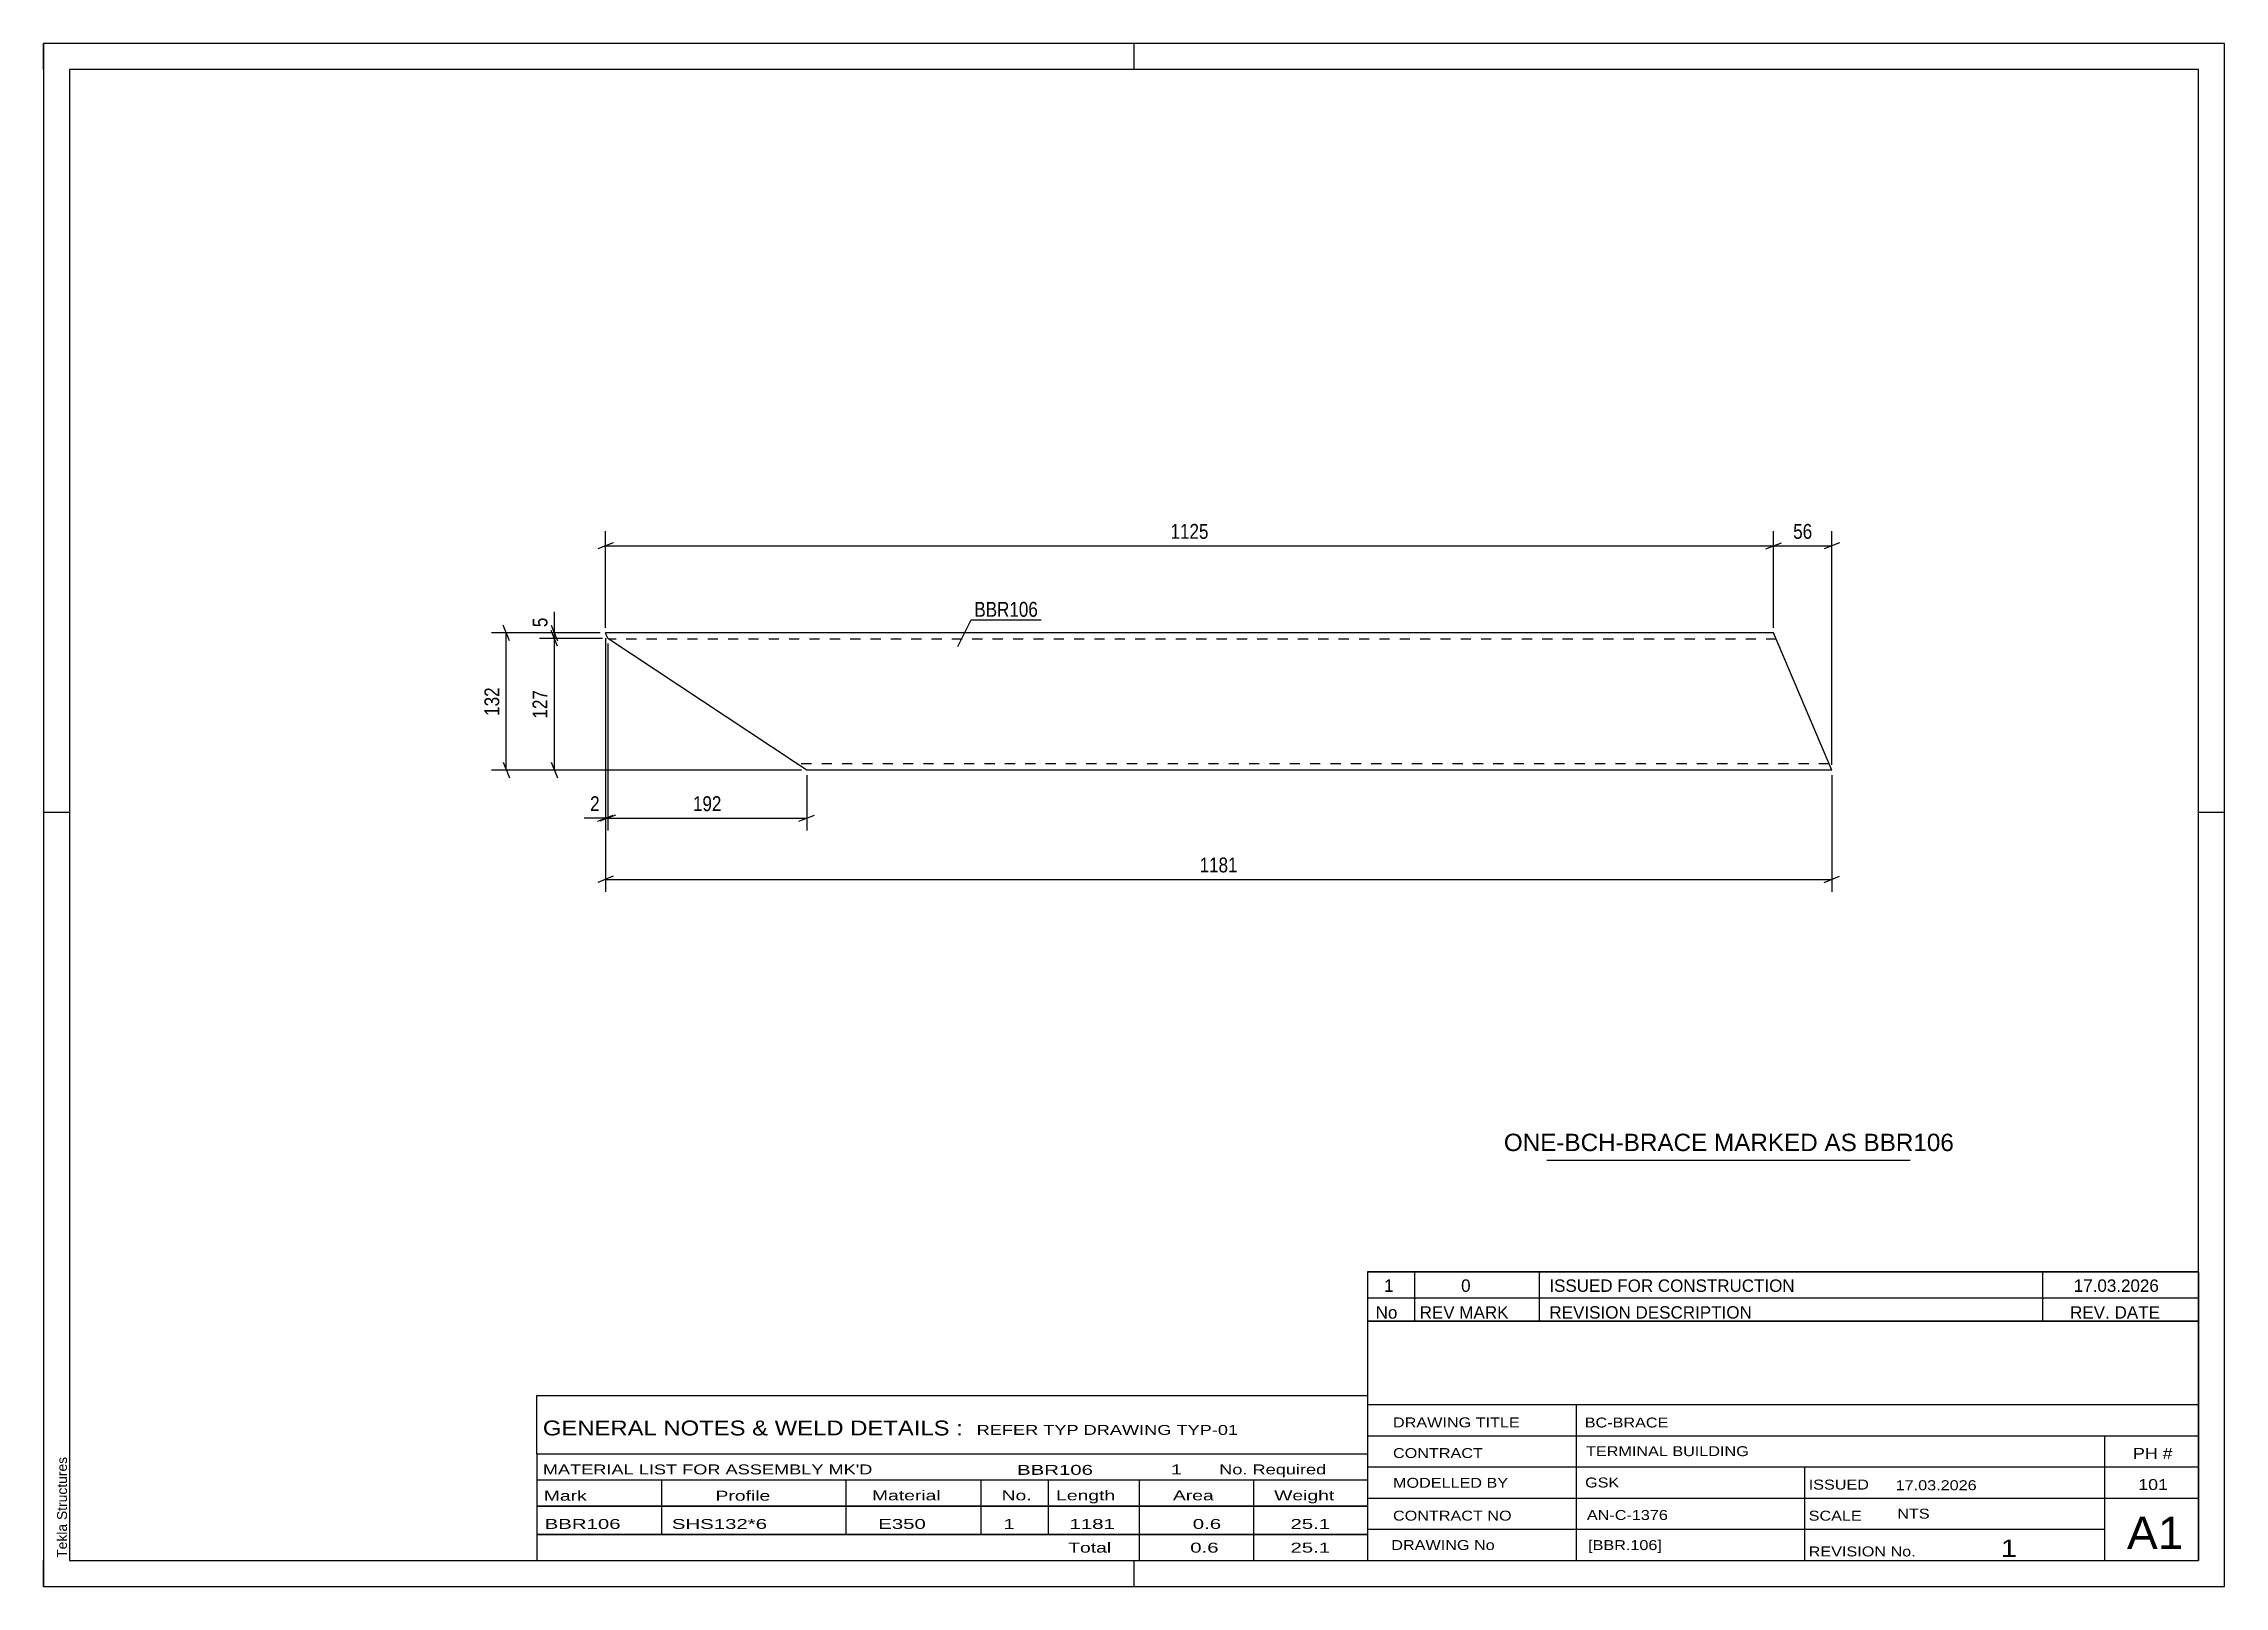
# Model space of a CAD drawing. Header units: millimetres. Extents: x 0 to 420, y 0 to 297.
import ezdxf

# ---------------------------------------------------------------- set-up
doc = ezdxf.new("R2010")
doc.units = ezdxf.units.MM
doc.linetypes.add('DXK_LINE_DOT2', pattern=[3.9198, 1.9599, -1.9599])
doc.styles.add('Arial', font='ARIAL.TTF', dxfattribs={"height": 0.2})
doc.styles.add('Arial Narrow', font='ARIALN.TTF', dxfattribs={"height": 0.2})

# ---------------------------------------------------------------- blocks, each defined once
blk = doc.blocks.new('Unknown-580740896-1161')
at = {"color": 5, "linetype": 'Continuous'}
for p, q in [((420, 297), (0, 297)), ((0, 297), (0, 0)), ((0, 292), (0, 297)), ((210, 292), (210, 297)), ((420, 0), (420, 297)), ((415, 292), (5, 292)), ((5, 292), (5, 5)), ((415, 5), (415, 292)), ((5, 149), (0, 149)), ((420, 149), (415, 149)), ((0, 0), (0, 5)), ((5, 5), (415, 5)), ((210, 0), (210, 5)), ((0, 0), (420, 0))]:
    blk.add_line(p, q, dxfattribs=at)
at = {"color": 174, "linetype": 'Continuous', "style": 'Arial'}
blk.add_text('Tekla Structures', height=1.9102, rotation=90, dxfattribs=at).set_placement((4.5, 5.5))
blk = doc.blocks.new('Part-580740896-1270 - 1252')
at = {"color": 2, "linetype": 'Continuous'}
for p, q in [((333.18, 183.54), (108.21, 183.54)), ((108.65, 182.49), (108.21, 183.54)), ((144.72, 158.62), (108.65, 182.49)), ((344.39, 157.14), (333.18, 183.54)), ((146.96, 157.14), (144.72, 158.62)), ((344.39, 157.14), (146.96, 157.14))]:
    blk.add_line(p, q, dxfattribs=at)
at = {"color": 7, "linetype": 'DXK_LINE_DOT2'}
for p, q in [((333.69, 182.34), (108.89, 182.34)), ((145.01, 158.43), (145.15, 158.34)), ((343.88, 158.34), (145.15, 158.34)), ((343.88, 158.34), (343.84, 158.43))]:
    blk.add_line(p, q, dxfattribs=at)
blk = doc.blocks.new('StraightDimension-580740896-1456 - 1252')
at = {"color": 7, "linetype": 'Continuous'}
for p, q in [((333.18, 184.54), (333.18, 203.17)), ((344.39, 158.14), (344.39, 203.17)), ((331.68, 199.72), (334.68, 200.92)), ((333.18, 200.32), (344.39, 200.32)), ((345.89, 200.92), (342.89, 199.72))]:
    blk.add_line(p, q, dxfattribs=at)
at = {"color": 0}
blk.add_wipeout([(341.21, 201.07), (341.21, 205.27), (336.36, 205.27), (336.36, 201.07)], dxfattribs=at)
at = {"color": 3, "style": 'Arial Narrow'}
blk.add_text('56', height=2.863, dxfattribs=at).set_placement((336.96, 201.67))
blk = doc.blocks.new('StraightDimension-580740896-1514 - 1252')
at = {"color": 7, "linetype": 'Continuous'}
for p, q in [((89.71, 182.04), (88.51, 185.04)), ((107.21, 183.54), (86.26, 183.54)), ((89.11, 157.14), (89.11, 183.54)), ((145.96, 157.14), (86.26, 157.14)), ((88.51, 158.64), (89.71, 155.64))]:
    blk.add_line(p, q, dxfattribs=at)
at = {"color": 0}
blk.add_wipeout([(88.36, 173.68), (84.16, 173.68), (84.16, 166.99), (88.36, 166.99)], dxfattribs=at)
at = {"color": 3, "style": 'Arial Narrow'}
blk.add_text('132', height=2.863, rotation=90.0002, dxfattribs=at).set_placement((87.76, 167.59))
blk = doc.blocks.new('StraightDimension-580740896-1386 - 1252')
at = {"color": 7, "linetype": 'Continuous'}
for p, q in [((108.21, 182.54), (108.21, 133.7)), ((344.39, 156.14), (344.39, 133.7)), ((109.71, 136.7), (106.71, 135.5)), ((108.21, 136.1), (344.39, 136.1)), ((342.89, 135.5), (345.89, 136.7))]:
    blk.add_line(p, q, dxfattribs=at)
at = {"color": 0}
blk.add_wipeout([(230.55, 136.85), (230.55, 141.05), (222.04, 141.05), (222.04, 136.85)], dxfattribs=at)
at = {"color": 3, "style": 'Arial Narrow'}
blk.add_text('1181', height=2.863, dxfattribs=at).set_placement((222.64, 137.45))
blk = doc.blocks.new('StraightDimension-580740896-1413 - 1252')
at = {"color": 7, "linetype": 'Continuous'}
for p, q in [((108.65, 181.49), (108.65, 145.5)), ((146.96, 156.14), (146.96, 145.5)), ((110.15, 148.5), (107.15, 147.3)), ((108.65, 147.9), (146.96, 147.9)), ((145.46, 147.3), (148.46, 148.5))]:
    blk.add_line(p, q, dxfattribs=at)
at = {"color": 0}
blk.add_wipeout([(131.15, 148.65), (131.15, 152.85), (124.46, 152.85), (124.46, 148.65)], dxfattribs=at)
at = {"color": 3, "style": 'Arial Narrow'}
blk.add_text('192', height=2.863, dxfattribs=at).set_placement((125.06, 149.25))
blk = doc.blocks.new('StraightDimension-580740896-1414 - 1252')
at = {"color": 7, "linetype": 'Continuous'}
for p, q in [((108.21, 182.54), (108.21, 145.5)), ((108.65, 181.49), (108.65, 145.5)), ((106.71, 147.3), (109.71, 148.5)), ((110.15, 148.5), (107.15, 147.3)), ((108.21, 147.9), (108.65, 147.9))]:
    blk.add_line(p, q, dxfattribs=at)
at = {"color": 0}
blk.add_wipeout([(107.68, 148.65), (107.68, 152.85), (104.65, 152.85), (104.65, 148.65)], dxfattribs=at)
at = {"color": 7, "linetype": 'Continuous'}
blk.add_line((108.21, 147.9), (104.13, 147.9), dxfattribs=at)
blk.add_line((108.21, 147.9), (104.13, 147.9), dxfattribs=at)
at = {"color": 3, "style": 'Arial Narrow'}
blk.add_text('2', height=2.86, dxfattribs=at).set_placement((105.25, 149.25))
blk = doc.blocks.new('StraightDimension-580740896-1457 - 1252')
at = {"color": 7, "linetype": 'Continuous'}
for p, q in [((108.21, 184.54), (108.21, 203.17)), ((333.18, 184.54), (333.18, 203.17)), ((109.71, 200.92), (106.71, 199.72)), ((108.21, 200.32), (333.18, 200.32)), ((331.68, 199.72), (334.68, 200.92))]:
    blk.add_line(p, q, dxfattribs=at)
at = {"color": 0}
blk.add_wipeout([(224.95, 201.07), (224.95, 205.27), (216.44, 205.27), (216.44, 201.07)], dxfattribs=at)
at = {"color": 3, "style": 'Arial Narrow'}
blk.add_text('1125', height=2.863, dxfattribs=at).set_placement((217.04, 201.67))
blk = doc.blocks.new('StraightDimension-580740896-1485 - 1252')
at = {"color": 7, "linetype": 'Continuous'}
for p, q in [((97.78, 185.04), (98.98, 182.04)), ((107.21, 183.54), (95.53, 183.54)), ((107.65, 182.49), (95.53, 182.49)), ((98.98, 180.99), (97.78, 183.99)), ((98.38, 182.49), (98.38, 183.54))]:
    blk.add_line(p, q, dxfattribs=at)
at = {"color": 0}
blk.add_wipeout([(97.63, 187.09), (93.43, 187.09), (93.43, 184.06), (97.63, 184.06)], dxfattribs=at)
at = {"color": 7, "linetype": 'Continuous'}
blk.add_line((98.38, 183.54), (98.38, 187.61), dxfattribs=at)
blk.add_line((98.38, 183.54), (98.38, 187.61), dxfattribs=at)
at = {"color": 3, "style": 'Arial Narrow'}
blk.add_text('5', height=2.86, rotation=90.0002, dxfattribs=at).set_placement((97.03, 184.66))
blk = doc.blocks.new('StraightDimension-580740896-1486 - 1252')
at = {"color": 7, "linetype": 'Continuous'}
for p, q in [((107.65, 182.49), (95.53, 182.49)), ((98.98, 180.99), (97.78, 183.99)), ((98.38, 157.14), (98.38, 182.49)), ((145.96, 157.14), (95.53, 157.14)), ((97.78, 158.64), (98.98, 155.64))]:
    blk.add_line(p, q, dxfattribs=at)
at = {"color": 0}
blk.add_wipeout([(97.63, 173.16), (93.43, 173.16), (93.43, 166.47), (97.63, 166.47)], dxfattribs=at)
at = {"color": 3, "style": 'Arial Narrow'}
blk.add_text('127', height=2.863, rotation=90.0002, dxfattribs=at).set_placement((97.03, 167.07))
blk = doc.blocks.new('Unknown-580740896-2192')
at = {"color": 7, "linetype": 'Continuous'}
for p, q in [((255, 51.05), (255, 5)), ((255, 51.05), (415, 51.05)), ((415, 51), (415, 5)), ((255, 35), (415, 35)), ((295.14, 35), (295.14, 5)), ((255, 29), (415, 29)), ((397, 5.05), (397, 29.05)), ((255, 23), (415, 23)), ((339.14, 23), (339.14, 5)), ((255, 17), (415, 17)), ((255, 11), (397, 11)), ((255, 5), (415, 5))]:
    blk.add_line(p, q, dxfattribs=at)
at = {"color": 7, "style": 'Arial Narrow'}
for s, height, width, p in [('DRAWING TITLE', 1.9089, 1.425378, (259.88, 30.61)), ('BC-BRACE', 1.909, 1.425378, (296.81, 30.59)), ('CONTRACT', 1.909, 1.425378, (259.88, 24.71)), ('TERMINAL BUILDING', 1.9089, 1.425378, (297.06, 25.07)), ('MODELLED BY', 1.9089, 1.425378, (259.88, 18.98)), ('GSK', 1.909, 1.425378, (296.88, 19.04)), ('ISSUED', 1.909, 1.425378, (339.94, 18.64)), ('17.03.2026', 1.909, 1.425378, (356.69, 18.52)), ('CONTRACT NO', 1.9089, 1.425378, (259.88, 12.66)), ('AN-C-1376', 1.909, 1.425378, (297.23, 12.78)), ('SCALE', 1.909, 1.425378, (339.94, 12.65)), ('A1', 6.204, 1.25, (401.24, 7.2)), ('DRAWING No', 1.909, 1.425378, (259.56, 7)), ('[BBR.106]', 1.909, 1.425378, (297.46, 6.99)), ('1', 3.34, 1.5, (376.91, 5.68)), ('REVISION No.', 1.9089, 1.425378, (339.94, 5.77))]:
    blk.add_text(s, height=height, dxfattribs=dict(at, width=width)).set_placement(p)
at = {"color": 7, "linetype": 'Continuous', "style": 'Arial Narrow'}
for s, height, width, p in [('PH #', 2.1, 1.42538, (402.4, 24.55)), ('101', 2.1, 1.42538, (403.41, 18.55)), ('NTS', 1.909, 1.425378, (357, 13.05))]:
    blk.add_text(s, height=height, dxfattribs=dict(at, width=width)).set_placement(p)
blk = doc.blocks.new('Unknown-580740896-2193')
at = {"color": 7, "linetype": 'Continuous'}
for p, q in [((255, 60.55), (415, 60.55)), ((415, 60.55), (255, 60.55)), ((255, 60.55), (255, 55.55)), ((264, 60.55), (264, 55.55)), ((288, 60.55), (288, 55.55)), ((385, 60.55), (385, 55.55)), ((415, 60.55), (415, 55.55)), ((255, 55.55), (415, 55.55)), ((255, 55.55), (255, 51.05)), ((255, 55.55), (415, 55.55)), ((264, 55.55), (264, 51.05)), ((288, 55.55), (288, 51.05)), ((385, 55.55), (385, 51.05)), ((415, 55.55), (415, 51.05)), ((415, 51.05), (255, 51.05))]:
    blk.add_line(p, q, dxfattribs=at)
at = {"color": 7, "linetype": 'Continuous', "style": 'Arial Narrow'}
for s, height, width, p in [('1', 2.39, 1.196471, (258.16, 56.7)), ('0', 2.39, 1.196471, (273, 56.7)), ('ISSUED FOR CONSTRUCTION', 2.3861, 1.196471, (290, 56.7)), ('17.03.2026', 2.386, 1.196471, (391, 56.7)), ('No', 2.386, 1.2, (256.54, 51.55)), ('REV MARK', 2.386, 1.2, (265, 51.55)), ('REVISION DESCRIPTION', 2.3861, 1.2, (290, 51.55)), ('REV. DATE', 2.386, 1.2, (390.28, 51.55))]:
    blk.add_text(s, height=height, dxfattribs=dict(at, width=width)).set_placement(p)
blk = doc.blocks.new('Unknown-580740896-2194')
at = {"color": 7, "linetype": 'Continuous'}
for p, q in [((95, 36.75), (255, 36.75)), ((95, 25.5), (95, 36.75)), ((255, 36.75), (255, 25.5)), ((95, 25.5), (255, 25.5)), ((95, 25.5), (95, 20.5)), ((255, 25.5), (255, 20.5)), ((95, 20.5), (255, 20.5)), ((95, 20.5), (95, 15.5)), ((119, 20.5), (119, 15.5)), ((154.5, 20.5), (154.5, 15.5)), ((180.5, 20.5), (180.5, 15.5)), ((193.5, 20.5), (193.5, 15.5)), ((211, 20.5), (211, 15.5)), ((233, 20.5), (233, 15.5)), ((255, 20.5), (255, 15.5)), ((95, 15.5), (255, 15.5)), ((95, 15.45), (95, 10.05)), ((95, 15.45), (255, 15.45)), ((119, 15.5), (119, 10)), ((154.5, 15.5), (154.5, 10)), ((180.5, 15.5), (180.5, 10)), ((193.5, 15.5), (193.5, 10)), ((211, 15.5), (211, 10)), ((233, 15.5), (233, 10)), ((255, 15.45), (255, 10.05)), ((95, 10.05), (255, 10.05)), ((95, 10), (255, 10)), ((95, 10), (95, 5)), ((211, 10), (211, 5)), ((233, 10), (233, 5)), ((255, 10), (255, 5)), ((95, 5), (255, 5))]:
    blk.add_line(p, q, dxfattribs=at)
at = {"color": 7, "style": 'Arial Narrow'}
for s, height, width, p in [('GENERAL NOTES & WELD DETAILS :', 2.8633, 1.4, (96.15, 29.06)), ('REFER TYP DRAWING TYP-01', 1.9089, 1.6, (179.7, 29.16)), ("MATERIAL LIST FOR ASSEMBLY MK'D", 1.9089, 1.6, (96.15, 21.56)), ('BBR106', 1.909, 1.794707, (187.48, 21.47)), ('1', 1.91, 1.794707, (217.08, 21.56)), ('No. Required', 1.9089, 1.6, (226.41, 21.56)), ('Mark', 1.909, 1.7, (96.34, 16.5)), ('Profile', 1.909, 1.7, (129.41, 16.5)), ('Material', 1.909, 1.7, (159.54, 16.56)), ('No.', 1.909, 1.7, (184.5, 16.56)), ('Length', 1.909, 1.7, (195, 16.56)), ('Area', 1.909, 1.7, (217.5, 16.56)), ('Weight', 1.909, 1.7, (237, 16.56))]:
    blk.add_text(s, height=height, dxfattribs=dict(at, width=width)).set_placement(p)
at = {"color": 7, "linetype": 'Continuous', "style": 'Arial Narrow'}
for s, height, width, p in [('BBR106', 1.909, 1.794707, (96.5, 11.06)), ('SHS132*6', 1.909, 1.794707, (121, 11.06)), ('E350', 1.909, 1.794707, (160.74, 11.06)), ('1', 1.91, 1.794707, (184.86, 11.06)), ('1181', 1.909, 1.794707, (197.58, 11.06)), ('0.6', 1.909, 1.794707, (221.32, 11.06)), ('25.1', 1.909, 1.794707, (240.14, 11.06)), ('Total', 1.909, 1.7, (197.33, 6.5)), ('0.6', 1.909, 1.794707, (220.83, 6.5)), ('25.1', 1.909, 1.794707, (240.14, 6.5))]:
    blk.add_text(s, height=height, dxfattribs=dict(at, width=width)).set_placement(p)
blk = doc.blocks.new('Unknown-580740896-2195')
at = {"color": 7, "linetype": 'Continuous'}
blk.add_line((289.5, 82.05), (359.5, 82.05), dxfattribs=at)
at = {"color": 7, "style": 'Arial'}
blk.add_text('ONE-BCH-BRACE MARKED AS BBR106', height=3.3428, dxfattribs=at).set_placement((281.23, 83.8))
blk = doc.blocks.new('Mark-580740896-1265 - 1252')
at = {"color": 0}
blk.add_wipeout([(191.5, 186.66), (191.5, 189.66), (179.26, 189.66), (179.26, 186.66)], dxfattribs=at)
blk.add_wipeout([(191.5, 186.66), (191.5, 189.66), (179.26, 189.66), (179.26, 186.66)], dxfattribs=at)
at = {"color": 30, "linetype": 'Continuous'}
for p, q in [((176.07, 180.93), (178.66, 186.06)), ((178.66, 186.06), (192.1, 186.06))]:
    blk.add_line(p, q, dxfattribs=at)
at = {"color": 3, "style": 'Arial Narrow'}
blk.add_text('BBR106', height=2.863, dxfattribs=at).set_placement((179.26, 186.66))

msp = doc.modelspace()

# ---------------------------------------------------------------- block references
for name in ['Unknown-580740896-1161', 'Part-580740896-1270 - 1252', 'Unknown-580740896-2195', 'Unknown-580740896-2193', 'Unknown-580740896-2192', 'Unknown-580740896-2194']:
    msp.add_blockref(name, (0, 0))

# ---------------------------------------------------------------- next in the draw order: block references
for name in ['StraightDimension-580740896-1456 - 1252', 'StraightDimension-580740896-1514 - 1252']:
    msp.add_blockref(name, (0, 0))

# ---------------------------------------------------------------- next in the draw order: block references
msp.add_blockref('StraightDimension-580740896-1386 - 1252', (0, 0))

# ---------------------------------------------------------------- next in the draw order: block references
msp.add_blockref('StraightDimension-580740896-1413 - 1252', (0, 0))

# ---------------------------------------------------------------- next in the draw order: block references
msp.add_blockref('StraightDimension-580740896-1414 - 1252', (0, 0))

# ---------------------------------------------------------------- next in the draw order: block references
msp.add_blockref('StraightDimension-580740896-1457 - 1252', (0, 0))

# ---------------------------------------------------------------- next in the draw order: block references
for name in ['Mark-580740896-1265 - 1252', 'StraightDimension-580740896-1485 - 1252']:
    msp.add_blockref(name, (0, 0))

# ---------------------------------------------------------------- next in the draw order: block references
msp.add_blockref('StraightDimension-580740896-1486 - 1252', (0, 0))

doc.saveas('drawing.dxf')
